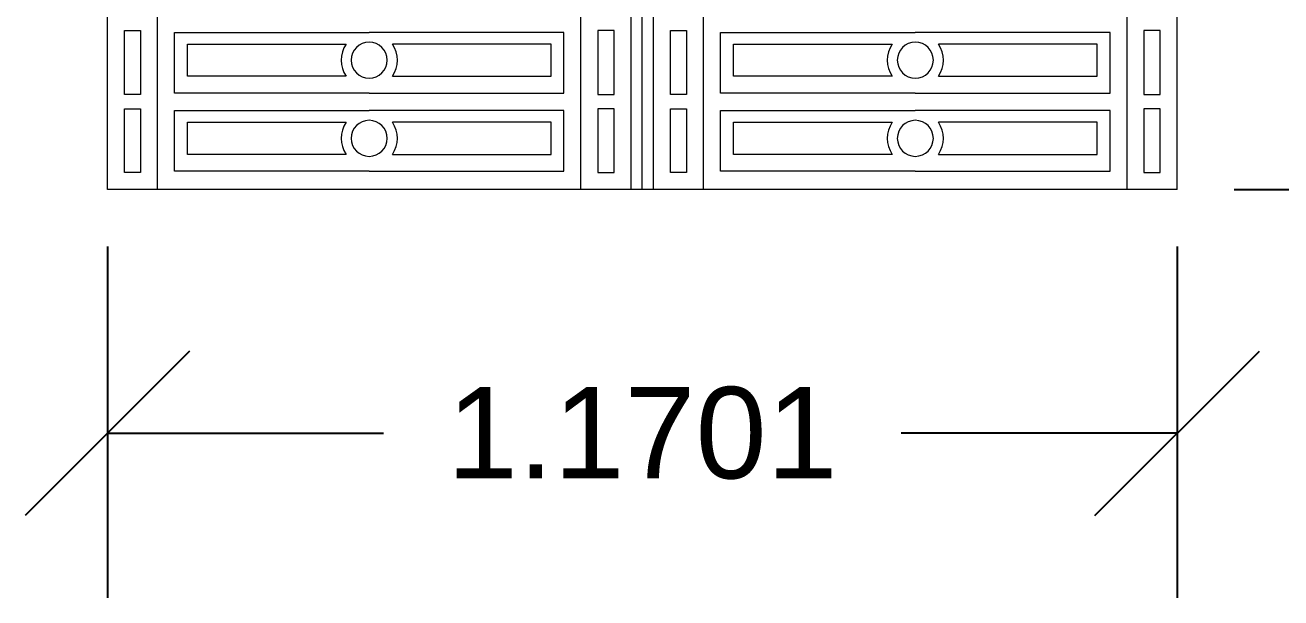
# Model space of a CAD drawing. Header units: inches. Extents: x 16.4 to 39.1, y 11.1 to 26.9.
# Drawn here: x 23.447 to 24.82, y 19.148 to 19.775 of the extents above; entities that cross this region are included whole.
import ezdxf

# ---------------------------------------------------------------- set-up
doc = ezdxf.new("R2010")
doc.units = ezdxf.units.IN
doc.header["$MEASUREMENT"] = 0
doc.styles.get("Standard").update_dxf_attribs({"font": 'arial.ttf'})
doc.dimstyles.get("Standard").update_dxf_attribs({"dimtxt": 0.1, "dimasz": 0.18, "dimexe": 0.18, "dimexo": 0.0625, "dimgap": 0.09, "dimtad": 0, "dimtoh": 1, "dimdec": 4, "dimzin": 0, "dimdsep": 46, "dimtxsty": 'Standard', "dimblk": 'OBLIQUE', "dimcen": 0.09, "dimadec": 0, "dimazin": 0, "dimtfac": 1, "dimtdec": 4, "dimtofl": 0, "dimtmove": 0, "dimatfit": 3, "dimldrblk": 'OBLIQUE', "dimfxl": 1, "dimtolj": 1, "dimtzin": 0, "dimarcsym": 0})

# ---------------------------------------------------------------- blocks, each defined once
blk = doc.blocks.new('_Oblique')
at = {"color": 0, "linetype": 'ByBlock', "lineweight": -2}
blk.add_line((-0.5, -0.5), (0.5, 0.5), dxfattribs=at)
blk = doc.blocks.new('*D5')
at = {"color": 0, "lineweight": -2, "transparency": 16777216}
for p, q in [((24.7692, 21.5904), (25.1896, 21.5904)), ((25.0096, 21.5904), (25.0096, 20.8854)), ((25.0096, 19.5947), (25.0096, 20.2997)), ((24.7692, 19.5947), (25.1896, 19.5947))]:
    blk.add_line(p, q, dxfattribs=at)
at = {"layer": 'Defpoints', "color": 0, "lineweight": 9, "transparency": 16777216}
for p in [(24.7067, 21.5904), (25.0096, 21.5904), (24.7067, 19.5947)]:
    blk.add_point(p, dxfattribs=at)
at = {"color": 0, "lineweight": -2, "transparency": 16777216, "xscale": 0.18, "yscale": 0.18, "zscale": 0.18}
for p, rotation in [((25.0096, 21.5904), 90), ((25.0096, 19.5947), 270)]:
    blk.add_blockref('_Oblique', p, dxfattribs=dict(at, rotation=rotation))
at = {"color": 0, "lineweight": 9, "transparency": 16777216, "insert": (25.0096, 20.5925), "char_height": 0.1, "attachment_point": 5, "rotation": 90}
blk.add_mtext('\\A1;1.9957', dxfattribs=at)
blk = doc.blocks.new('*D8')
at = {"color": 0, "lineweight": -2, "transparency": 16777216}
for p, q in [((23.5366, 19.5322), (23.5366, 19.148)), ((24.7067, 19.5322), (24.7067, 19.148)), ((23.5366, 19.328), (23.8385, 19.328)), ((24.7067, 19.328), (24.4049, 19.328))]:
    blk.add_line(p, q, dxfattribs=at)
at = {"layer": 'Defpoints', "color": 0, "lineweight": 9, "transparency": 16777216}
for p in [(23.5366, 19.5947), (24.7067, 19.5947), (24.7067, 19.328)]:
    blk.add_point(p, dxfattribs=at)
at = {"color": 0, "lineweight": -2, "transparency": 16777216, "xscale": 0.18, "yscale": 0.18, "zscale": 0.18, "rotation": 180}
blk.add_blockref('_Oblique', (23.5366, 19.328), dxfattribs=at)
at = {"color": 0, "lineweight": -2, "transparency": 16777216, "xscale": 0.18, "yscale": 0.18, "zscale": 0.18}
blk.add_blockref('_Oblique', (24.7067, 19.328), dxfattribs=at)
at = {"color": 0, "lineweight": 9, "transparency": 16777216, "insert": (24.1217, 19.328), "char_height": 0.1, "attachment_point": 5}
blk.add_mtext('\\A1;1.1701', dxfattribs=at)

msp = doc.modelspace()

# ---------------------------------------------------------------- linework, layer by layer
at = {"lineweight": 9}
for p, q in [((23.53663, 19.59468), (23.53663, 20.63338)), ((23.59151, 19.59468), (23.59151, 20.63338)), ((24.05456, 19.59468), (24.05456, 20.63338)), ((24.10944, 19.59468), (24.10944, 20.63338)), ((24.12167, 19.59468), (24.12167, 20.63338)), ((24.1339, 19.59468), (24.1339, 20.63338)), ((24.18879, 19.59468), (24.18879, 20.63338)), ((24.65184, 19.59468), (24.65184, 20.63338)), ((24.70672, 19.59468), (24.70672, 20.63338)), ((23.5552, 19.7685), (23.57293, 19.7685)), ((23.5552, 19.69868), (23.5552, 19.7685)), ((23.57293, 19.7685), (23.57293, 19.69868)), ((23.61008, 19.70009), (23.61008, 19.76653)), ((23.61008, 19.76653), (23.82303, 19.76653)), ((24.03599, 19.76653), (23.82303, 19.76653)), ((24.03599, 19.70009), (24.03599, 19.76653)), ((24.09087, 19.7685), (24.07313, 19.7685)), ((24.07313, 19.7685), (24.07313, 19.69868)), ((24.09087, 19.69868), (24.09087, 19.7685)), ((24.15248, 19.7685), (24.17021, 19.7685)), ((24.15248, 19.69868), (24.15248, 19.7685)), ((24.17021, 19.7685), (24.17021, 19.69868)), ((24.20736, 19.70009), (24.20736, 19.76653)), ((24.20736, 19.76653), (24.42031, 19.76653)), ((24.63326, 19.76653), (24.42031, 19.76653)), ((24.63326, 19.70009), (24.63326, 19.76653)), ((24.68814, 19.7685), (24.67041, 19.7685)), ((24.67041, 19.7685), (24.67041, 19.69868)), ((24.68814, 19.69868), (24.68814, 19.7685)), ((23.62424, 19.75361), (23.79778, 19.75361)), ((23.62424, 19.71855), (23.62424, 19.75361)), ((24.02183, 19.75361), (23.84829, 19.75361)), ((24.02183, 19.71855), (24.02183, 19.75361)), ((24.22152, 19.75361), (24.39506, 19.75361)), ((24.22152, 19.71855), (24.22152, 19.75361)), ((24.6191, 19.75361), (24.44557, 19.75361)), ((24.6191, 19.71855), (24.6191, 19.75361)), ((23.79778, 19.71855), (23.62424, 19.71855)), ((23.84829, 19.71855), (24.02183, 19.71855)), ((24.39506, 19.71855), (24.22152, 19.71855)), ((24.44557, 19.71855), (24.6191, 19.71855)), ((23.57293, 19.69868), (23.5552, 19.69868)), ((23.82303, 19.70009), (23.61008, 19.70009)), ((23.82303, 19.70009), (24.03599, 19.70009)), ((24.07313, 19.69868), (24.09087, 19.69868)), ((24.17021, 19.69868), (24.15248, 19.69868)), ((24.42031, 19.70009), (24.20736, 19.70009)), ((24.42031, 19.70009), (24.63326, 19.70009)), ((24.67041, 19.69868), (24.68814, 19.69868)), ((23.5552, 19.68308), (23.57293, 19.68308)), ((23.5552, 19.61326), (23.5552, 19.68308)), ((23.57293, 19.68308), (23.57293, 19.61326)), ((24.09087, 19.68308), (24.07313, 19.68308)), ((24.07313, 19.68308), (24.07313, 19.61326)), ((24.09087, 19.61326), (24.09087, 19.68308)), ((24.15248, 19.68308), (24.17021, 19.68308)), ((24.15248, 19.61326), (24.15248, 19.68308)), ((24.17021, 19.68308), (24.17021, 19.61326)), ((24.68814, 19.68308), (24.67041, 19.68308)), ((24.67041, 19.68308), (24.67041, 19.61326)), ((24.68814, 19.61326), (24.68814, 19.68308)), ((23.61008, 19.61467), (23.61008, 19.68111)), ((23.61008, 19.68111), (23.82303, 19.68111)), ((24.03599, 19.68111), (23.82303, 19.68111)), ((24.03599, 19.61467), (24.03599, 19.68111)), ((24.20736, 19.61467), (24.20736, 19.68111)), ((24.20736, 19.68111), (24.42031, 19.68111)), ((24.63326, 19.68111), (24.42031, 19.68111)), ((24.63326, 19.61467), (24.63326, 19.68111)), ((23.62424, 19.66819), (23.79778, 19.66819)), ((23.62424, 19.63312), (23.62424, 19.66819)), ((24.02183, 19.66819), (23.84829, 19.66819)), ((24.02183, 19.63312), (24.02183, 19.66819)), ((24.22152, 19.66819), (24.39506, 19.66819)), ((24.22152, 19.63312), (24.22152, 19.66819)), ((24.6191, 19.66819), (24.44557, 19.66819)), ((24.6191, 19.63312), (24.6191, 19.66819)), ((23.79778, 19.63312), (23.62424, 19.63312)), ((23.84829, 19.63312), (24.02183, 19.63312)), ((24.39506, 19.63312), (24.22152, 19.63312)), ((24.44557, 19.63312), (24.6191, 19.63312)), ((23.82303, 19.61467), (23.61008, 19.61467)), ((23.82303, 19.61467), (24.03599, 19.61467)), ((24.42031, 19.61467), (24.20736, 19.61467)), ((24.42031, 19.61467), (24.63326, 19.61467)), ((23.57293, 19.61326), (23.5552, 19.61326)), ((24.07313, 19.61326), (24.09087, 19.61326)), ((24.17021, 19.61326), (24.15248, 19.61326)), ((24.67041, 19.61326), (24.68814, 19.61326)), ((24.70672, 19.59468), (23.53663, 19.59468))]:
    msp.add_line(p, q, dxfattribs=at)
for centre, radius, start, end in [((23.82303, 19.73608), 0.03075, 145.22979, 214.77021), ((23.82303, 19.73608), 0.01971, 90, 270), ((23.82303, 19.73608), 0.01971, 270, 90), ((23.82303, 19.73608), 0.03075, 325.22979, 34.77021), ((24.42031, 19.73608), 0.03075, 145.22979, 214.77021), ((24.42031, 19.73608), 0.01971, 90, 270), ((24.42031, 19.73608), 0.01971, 270, 90), ((24.42031, 19.73608), 0.03075, 325.22979, 34.77021), ((23.82303, 19.65066), 0.01971, 90, 270), ((23.82303, 19.65066), 0.01971, 270, 90), ((24.42031, 19.65066), 0.01971, 90, 270), ((24.42031, 19.65066), 0.01971, 270, 90), ((23.82303, 19.65066), 0.03075, 145.22979, 214.77021), ((23.82303, 19.65066), 0.03075, 325.22979, 34.77021), ((24.42031, 19.65066), 0.03075, 145.22979, 214.77021), ((24.42031, 19.65066), 0.03075, 325.22979, 34.77021)]:
    msp.add_arc(centre, radius, start, end, dxfattribs=at)

# ---------------------------------------------------------------- dimensions: what is measured, and where the dimension line sits
at = {"color": 41, "lineweight": 9, "true_color": 0xf4ee51}
dim = msp.add_linear_dim(base=(25.00957, 21.59037), p1=(24.70672, 19.59468), p2=(24.70672, 21.59037), angle=90, dimstyle='Standard', dxfattribs=at)
dim.commit()
dim.dimension.update_dxf_attribs({"geometry": '*D5', "text_midpoint": (25.00957, 20.59252)})
dim = msp.add_linear_dim(base=(24.70672, 19.328), p1=(23.53663, 19.59468), p2=(24.70672, 19.59468), dimstyle='Standard', dxfattribs=at)
dim.commit()
dim.dimension.update_dxf_attribs({"geometry": '*D8', "text_midpoint": (24.12167, 19.328)})

doc.saveas('drawing.dxf')
